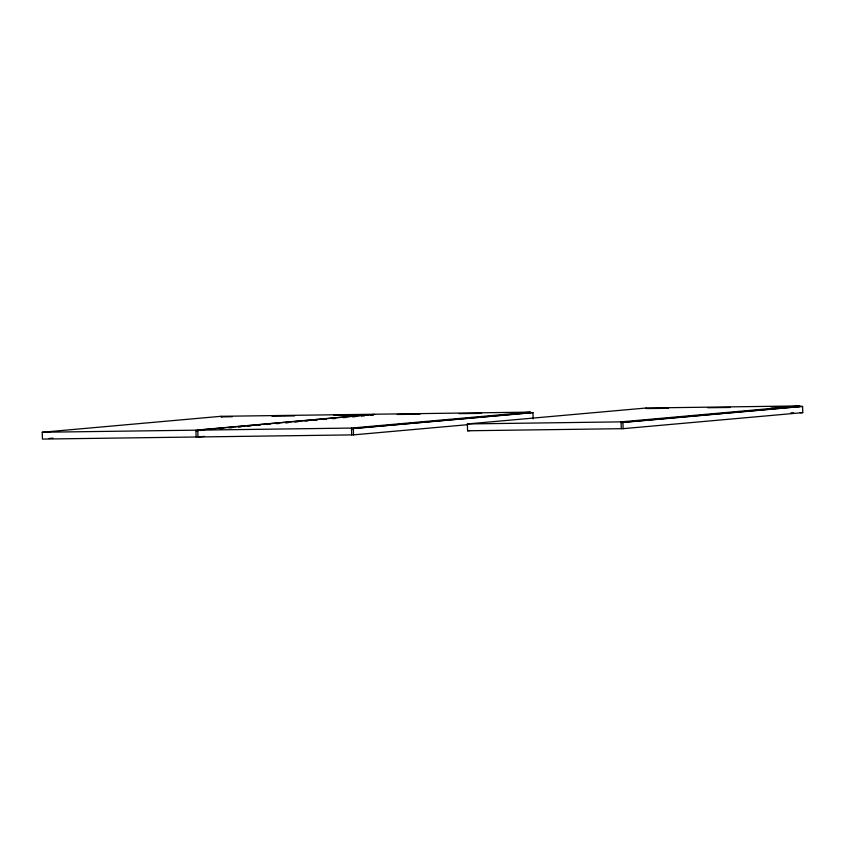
<?xml version="1.0" encoding="UTF-8"?>
<svg xmlns="http://www.w3.org/2000/svg" width="845" height="845" viewBox="0 0 845 845"><rect width="100%" height="100%" fill="white"/><g stroke="black" fill="none" stroke-linecap="round" stroke-linejoin="round"><path stroke-width="1.27" d="M42.25 432.249L220.989 416.31L374.684 414.23L195.945 430.168L42.25 432.249L42.44 439.073L353.527 434.869L467.602 424.697M220.989 416.31L221.897 416.838M48.999 438.492L52.929 438.143M204.543 436.39L197.983 436.971L197.793 430.147L376.532 414.198L530.227 412.128L530.248 412.74L351.509 428.679L532.984 412.635L533.153 418.845M198.596 430.549L195.966 430.781L197.814 430.76M200.434 430.517L203.846 430.073M210.426 429.492L213.046 429.26M219.626 428.668L222.721 428.531M228.826 427.855L231.9 427.718M238.459 427.126L241.078 426.894M247.638 426.313L251.166 425.859M257.736 425.267L260.366 425.035M266.935 424.454L269.925 424.327M276.135 423.63L279.103 423.503M285.663 422.922L288.282 422.69M294.842 422.099L298.475 421.634M305.045 421.053L307.95 420.937M314.245 420.229L317.128 420.113M323.445 419.416L326.307 419.3M332.856 418.708L335.486 418.476M343.165 417.652L345.785 417.419M352.365 416.828L355.153 416.722M361.565 416.015L364.332 415.909M370.765 415.191L373.511 415.085M197.793 430.147L351.488 428.066L530.227 412.128M467.38 423.947L646.119 408.008L799.824 405.927L799.835 406.54L621.096 422.479L622.945 422.458L802.581 406.434L802.75 412.645L623.114 428.668L467.581 430.77L467.38 423.947L621.086 421.866L799.824 405.927M467.581 430.77L470.2 430.538M647.038 408.536L668.469 408.315M707.666 407.723L730.217 407.48M770.936 406.867L793.349 406.561M795.895 406.593L802.581 406.434M221.01 416.923L232.449 416.701M271.984 416.162L294.567 415.92M333.944 415.328L357.667 415.001M397.213 414.472L419.902 414.23M459.162 413.627L481.639 413.395M519.738 412.878L532.984 412.635M790.888 412.814L793.518 412.772M800.109 412.687L802.75 412.645M646.119 408.008L646.14 408.621M622.945 422.458L623.114 428.668M621.086 421.866L621.276 428.69M353.347 428.647L353.527 434.869M351.488 428.066L351.678 434.89M195.945 430.168L196.135 436.992"/></g></svg>
